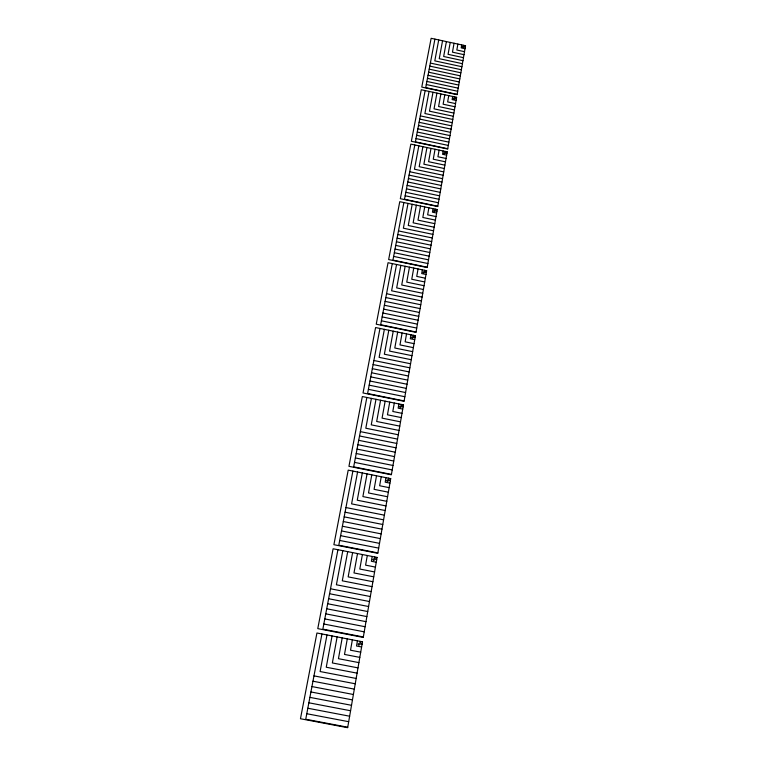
<?xml version="1.0" encoding="UTF-8"?>
<svg xmlns="http://www.w3.org/2000/svg" width="766" height="766" viewBox="0 0 766 766"><rect width="100%" height="100%" fill="white"/><g stroke="black" fill="none" stroke-linecap="round" stroke-linejoin="round"><path stroke-width="1.15" d="M357.435 640.826L356.525 645.997L361.609 646.973M372.199 556.451L371.357 561.277L376.259 562.234M385.978 477.668L385.193 482.178L389.932 483.126M398.885 403.95L398.148 408.163L402.725 409.092M410.978 334.799L410.289 338.764L414.722 339.673M422.353 269.833L421.702 273.558L426.001 274.448M433.058 208.658L432.436 212.172L436.61 213.044M443.15 150.969L442.566 154.282L446.626 155.144M452.687 96.468L452.141 99.609L456.076 100.451M461.707 44.907L461.189 47.875L465.019 48.698M352.36 639.849L350.522 650.21L360.709 652.172M367.297 555.494L365.593 565.145L375.417 567.079M381.248 476.73L379.649 485.749L389.147 487.645M394.308 403.021L392.805 411.476L401.997 413.334M406.545 333.899L405.147 341.827L414.042 343.656M418.054 268.943L416.733 276.402L425.35 278.192M428.883 207.787L427.639 214.825L436.007 216.577M439.1 150.117L437.922 156.752L446.051 158.476M448.752 95.626L447.641 101.907L455.531 103.592M457.877 44.074L456.833 50.02L464.512 51.676M347.285 638.873L344.499 654.432L359.809 657.381M362.404 554.527L359.8 569.042L374.574 571.934M376.518 475.782L374.086 489.35L388.362 492.184M389.731 402.093L387.452 414.799L401.26 417.585M402.121 332.99L399.976 344.911L413.353 347.64M413.755 268.052L411.744 279.264L424.709 281.945M424.718 206.916L422.822 217.477L435.394 220.11M435.05 149.255L433.259 159.223L445.467 161.808M444.816 94.783L443.121 104.214L454.985 106.752M454.056 43.25L452.457 52.174L463.995 54.664M342.21 637.887L338.438 658.683L358.9 662.619M357.511 553.569L353.988 572.949L373.731 576.817M371.788 474.843L368.503 492.959L387.577 496.741M385.154 401.164L382.071 418.131L400.522 421.855M397.678 332.08L394.796 348.003L412.654 351.651M409.456 267.162L406.746 282.127L424.058 285.708M420.544 206.035L417.987 220.148L434.782 223.662M430.999 148.393L428.587 161.712L444.893 165.159M440.881 93.94L438.592 106.531L454.439 109.911M450.226 42.427L448.062 54.338L463.478 57.661M337.136 636.91L332.358 662.944L357.99 667.875M352.609 552.602L348.157 576.875L372.889 581.72M367.058 473.895L362.892 496.579L386.782 501.328M380.568 400.245L376.671 421.482L399.775 426.135M393.245 331.171L389.588 351.106L411.964 355.673M405.157 266.262L401.719 285.009L423.397 289.491M416.369 205.164L413.133 222.82L434.169 227.215M426.949 147.541L423.885 164.202L444.309 168.52M436.936 93.098L434.044 108.849L453.893 113.09M446.387 41.594L443.658 56.502L462.951 60.667M332.061 635.924L326.249 667.234L357.08 673.151M347.707 551.644L342.287 580.82L372.037 586.632M362.318 472.948L357.253 500.217L385.987 505.924M375.991 399.316L371.251 424.852L399.038 430.444M388.812 330.261L384.36 354.218L411.265 359.714M400.857 265.371L396.673 287.901L422.746 293.292M412.194 204.283L408.259 225.51L433.546 230.796M422.899 146.679L419.174 166.701L443.725 171.89M433.001 92.255L429.487 111.185L453.338 116.269M442.556 40.77L439.234 58.685L462.434 63.683M326.977 634.947L320.102 671.533L356.161 678.456M342.804 550.677L336.398 584.784L371.184 591.572M357.578 472.009L351.594 503.875L385.193 510.529M371.405 398.387L365.803 428.223L398.291 434.762M384.369 329.351L379.113 357.349L410.566 363.764M396.558 264.481L391.608 290.802L422.085 297.093M408.019 203.411L403.366 228.211L432.924 234.377M418.839 145.818L414.444 169.209L443.141 175.27M429.056 91.413L424.91 113.521L452.792 119.467M438.726 39.937L434.791 60.868L461.908 66.709M321.931 633.97L305.739 719.226L347.735 727.212M337.93 549.72L322.85 629.135L363.333 636.967M352.877 471.071L338.792 545.21L377.868 552.899M366.857 397.468L353.672 466.848L391.436 474.393M379.965 328.442L367.603 393.513L404.142 400.915M392.278 263.59L380.664 324.736L416.053 331.994M403.874 202.54L392.939 260.105L427.246 267.229M414.808 144.966L404.496 199.256L437.788 206.246M425.14 90.579L415.402 141.863L447.737 148.719M434.916 39.114L425.705 87.64L457.13 94.371M310.919 691.957L352.456 699.894M309.885 697.366L351.527 705.304M308.861 702.795L350.579 710.752M307.827 708.244L349.641 716.21M306.783 713.73L348.693 721.696M313.974 675.871L355.242 683.779M312.959 681.213L354.323 689.132M311.944 686.566L353.394 694.494M328.624 598.734L368.599 606.519M327.666 603.752L367.728 611.536M326.718 608.788L366.857 616.582M325.751 613.844L365.985 621.647M324.794 618.918L365.104 626.732M323.817 624.012L364.223 631.835M330.519 588.776L370.323 596.532M329.572 593.746L369.461 601.521M345.945 507.552L384.388 515.164M345.064 512.195L383.584 519.817M344.173 516.849L382.78 524.49M343.283 521.531L381.966 529.172M342.392 526.232L381.152 533.883M341.502 530.943L380.338 538.603M340.602 535.683L379.515 543.353M339.692 540.442L378.691 548.111M354.524 462.386L392.211 469.922M360.365 431.622L397.544 439.1M359.541 435.969L396.788 443.447M358.708 440.326L396.032 447.823M357.875 444.711L395.275 452.208M357.042 449.106L394.509 456.603M356.209 453.51L393.753 461.027M355.367 457.944L392.977 465.469M371.548 372.764L407.732 380.118M370.763 376.882L407.024 384.245M369.978 381.018L406.306 388.391M369.183 385.174L405.587 392.546M368.398 389.339L404.86 396.721M373.875 360.499L409.858 367.824M373.099 364.568L409.149 371.912M372.324 368.657L408.441 376.01M386.552 293.723L421.424 300.914M385.834 297.553L420.764 304.753M385.097 301.392L420.094 308.602M384.369 305.251L419.433 312.471M383.632 309.119L418.763 316.348M382.895 313.007L418.083 320.236M382.157 316.904L417.413 324.142M381.411 320.81L416.733 328.059M397.114 238.14L431.057 245.216M396.424 241.769L430.425 248.854M395.735 245.407L429.793 252.502M395.036 249.065L429.161 256.16M394.346 252.732L428.529 259.837M393.647 256.409L427.888 263.523M405.817 192.304L438.995 199.275M405.166 195.77L438.391 202.751M398.483 230.92L432.302 237.977M397.803 234.52L431.679 241.587M409.724 171.737L442.556 178.669M409.082 175.136L441.972 182.069M408.431 178.545L441.379 185.487M407.78 181.973L440.785 188.915M407.129 185.401L440.191 192.362M406.478 188.848L439.588 195.809M420.333 115.877L452.237 122.675M419.73 119.094L451.681 125.892M419.117 122.311L451.117 129.128M418.504 125.538L450.561 132.365M417.882 128.784L449.996 135.611M417.269 132.039L449.431 138.876M416.647 135.304L448.866 142.141M416.024 138.579L448.301 145.425M430.368 63.071L461.381 69.744M429.793 66.106L460.864 72.789M429.209 69.151L460.328 75.844M428.634 72.205L459.801 78.908M428.05 75.279L459.274 81.981M427.466 78.352L458.738 85.064M426.882 81.435L458.202 88.157M426.289 84.538L457.666 91.259M463.622 45.318L464.158 45.931L462.291 46.85L462.875 47.521L464.742 46.602L465.278 47.214M454.65 96.889L455.195 97.531L453.28 98.517L453.874 99.226L455.799 98.239L456.345 98.881M445.17 151.4L445.735 152.07L443.744 153.133L444.357 153.87L446.348 152.807L446.913 153.487M435.136 209.099L435.71 209.807L433.661 210.937L434.293 211.713L436.342 210.583L436.917 211.292M424.498 270.274L425.082 271.02L422.966 272.236L423.608 273.06L425.733 271.834L426.327 272.581M413.2 335.259L413.803 336.044L411.601 337.356L412.261 338.218L414.463 336.906L415.067 337.691M401.173 404.41L401.786 405.243L399.507 406.65L400.187 407.56L402.466 406.152L403.088 406.976M388.343 478.147L388.984 479.018L386.619 480.55L387.309 481.517L389.683 479.985L390.315 480.866M374.641 556.93L375.302 557.868L372.831 559.525L373.549 560.549L376.01 558.893L376.671 559.822M359.963 641.314L360.642 642.31L358.076 644.11L358.814 645.192L361.38 643.402L362.05 644.388M362.5 641.812L347.649 727.7L300.464 718.738L316.933 633.003L362.5 641.812M377.092 557.418L363.256 637.427L317.775 628.627L333.105 548.772L377.092 557.418M390.708 478.616L377.791 553.32L333.89 544.693L348.204 470.132L390.708 478.616M403.452 404.869L391.369 474.796L348.942 466.322L362.337 396.549L403.452 404.869M415.411 335.709L404.075 401.288L363.027 392.977L375.589 327.551L415.411 335.709M426.643 270.724L415.995 332.348L376.24 324.2L388.046 262.719L426.643 270.724M437.223 209.539L427.189 267.554L388.649 259.559L399.766 201.678L437.223 209.539M447.2 151.831L437.74 206.552L400.34 198.7L410.825 144.123L447.2 151.831M456.622 97.311L447.679 149.016L411.361 141.308L421.262 89.746L456.622 97.311M465.536 45.73L457.082 94.649L421.779 87.094L431.143 38.3L465.536 45.73"/></g></svg>
